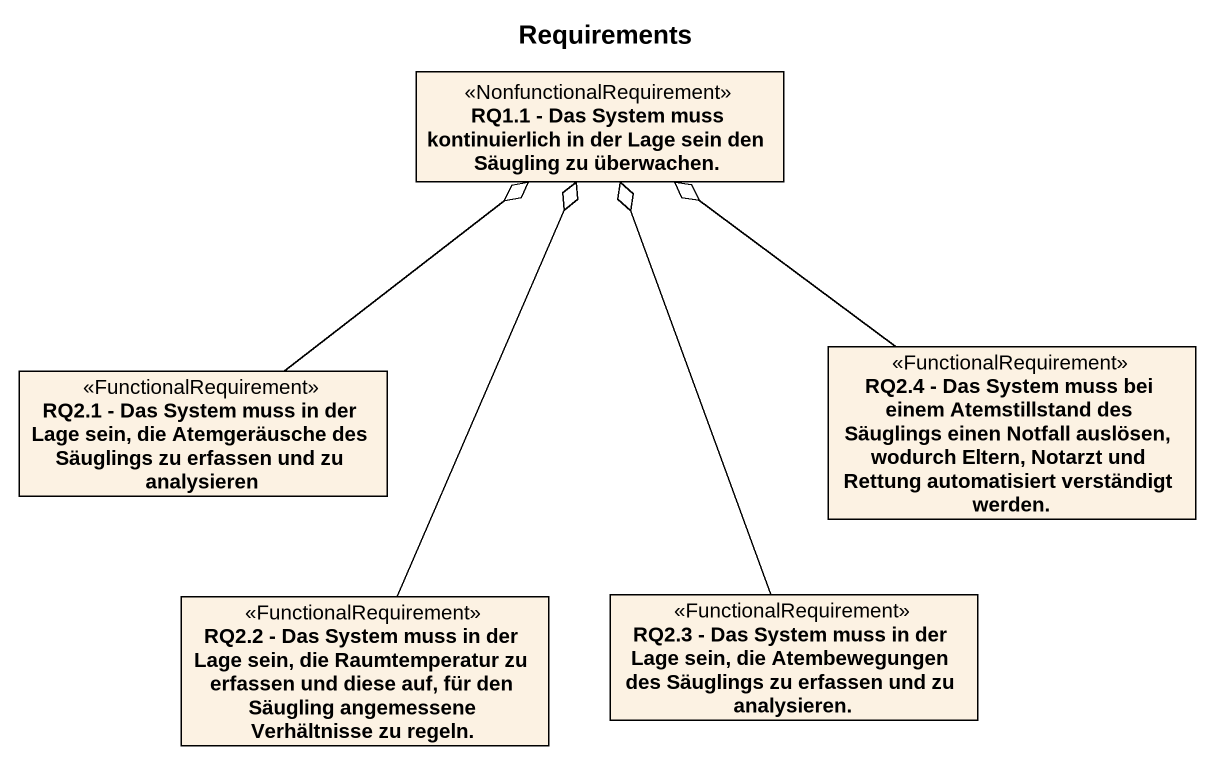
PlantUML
@startuml
title Requirements
hide circle
hide empty members
class "RQ1.1 - Das System muss kontinuierlich in der Lage sein den Säugling zu überwachen." as RQ1_1_Das_System_muss <<NonfunctionalRequirement>>
class "RQ2.4 - Das System muss bei einem Atemstillstand des Säuglings einen Notfall auslösen, wodurch Eltern, Notarzt und Rettung automatisiert verständigt werden." as RQ2_4_Das_System_muss_bei <<FunctionalRequirement>>
class "RQ2.1 - Das System muss in der Lage sein, die Atemgeräusche des Säuglings zu erfassen und zu analysieren" as RQ2_1_Das_System_muss_in <<FunctionalRequirement>>
class "RQ2.2 - Das System muss in der Lage sein, die Raumtemperatur zu erfassen und diese auf, für den Säugling angemessene Verhältnisse zu regeln." as RQ2_2_Das_System_muss_in <<FunctionalRequirement>>
class "RQ2.3 - Das System muss in der Lage sein, die Atembewegungen des Säuglings zu erfassen und zu analysieren." as RQ2_3_Das_System_muss_in <<FunctionalRequirement>>
RQ2_4_Das_System_muss_bei -up-o RQ1_1_Das_System_muss
RQ2_1_Das_System_muss_in -up-o RQ1_1_Das_System_muss
RQ2_2_Das_System_muss_in -up-o RQ1_1_Das_System_muss
RQ2_3_Das_System_muss_in -up-o RQ1_1_Das_System_muss
@enduml
